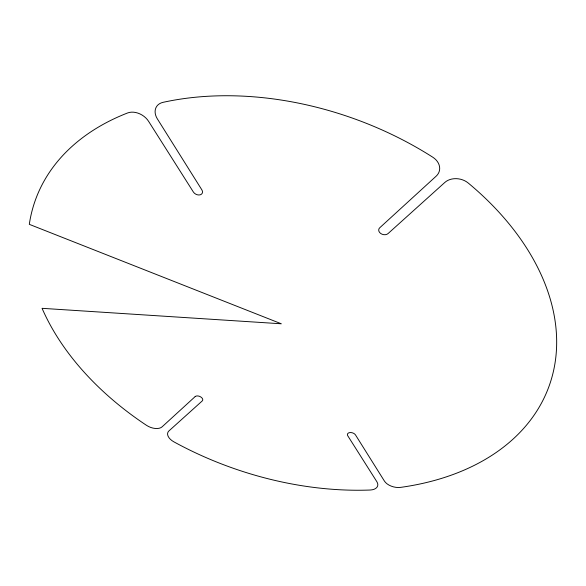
<?xml version="1.0" encoding="UTF-8"?>
<svg xmlns="http://www.w3.org/2000/svg" width="586" height="586" viewBox="0 0 586 586"><rect width="100%" height="100%" fill="white"/><g stroke="black" fill="none" stroke-linecap="round" stroke-linejoin="round"><path stroke-width="0.88" d="M195.175 396.583L162.102 426.835A11.683 6.71 22.8 0 1 146.5 425.326A273.186 184.92 20 0 1 42.067 308.317L281.317 323.787L29.3 224.335A273.186 184.92 20 0 1 127.587 112.966A15.588 11.332 32.2 0 1 148.61 121.353L193.351 191.981A5.193 3.736 27 0 0 200.075 194.852A5.193 3.736 27 0 0 201.862 189.864L157.312 118.811A15.8 11.793 31.5 0 1 163.047 102.338A273.186 184.92 20 0 1 432.746 157.195A16.093 12.709 13.6 0 1 436.182 176.152L379.706 227.8A5.281 3.934 15.9 0 0 380.768 233.514A5.281 3.934 15.9 0 0 388.027 233.602L444.855 182.422A16.012 12.416 11.1 0 1 468.214 183.015A273.186 184.92 20 0 1 400.604 487.376A12.101 7.083 14.5 0 1 384.409 481.055L355.49 434.922A4.344 2.644 16.1 0 0 349.879 432.578A4.344 2.644 16.1 0 0 347.776 435.801L376.871 481.736A11.91 6.915 15.5 0 1 370.096 490.028A273.186 184.92 20 0 1 173.961 441.888A11.588 6.629 21.8 0 1 168.9 430.952L202.221 400.949A4.256 2.549 21.8 0 0 200.72 396.927A4.256 2.549 21.8 0 0 195.175 396.583"/></g></svg>
